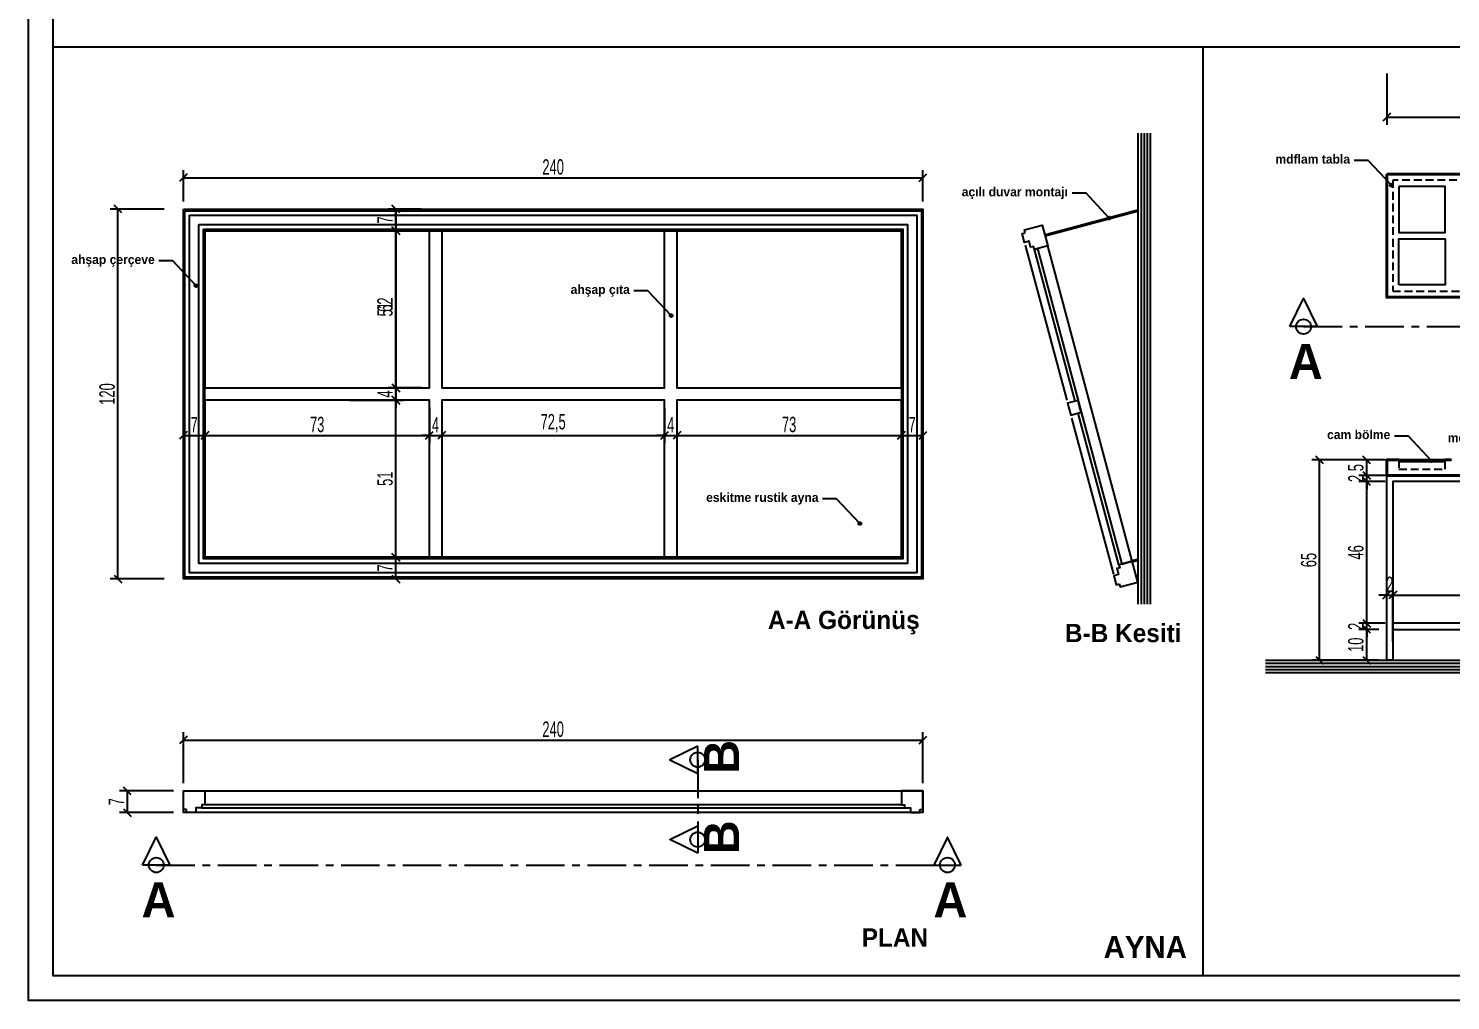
# Model space of a CAD drawing. Header units: millimetres. Extents: x 933584 to 974011, y 4545988 to 4553664.
# Drawn here: x 968501 to 968962.5, y 4550455.4 to 4550770.9 of the extents above; entities that cross this region are included whole.
import ezdxf

# ---------------------------------------------------------------- set-up
doc = ezdxf.new("R2010")
doc.units = ezdxf.units.MM
doc.header["$PDMODE"] = 35
doc.linetypes.add('CENTER', pattern=[2, 1.25, -0.25, 0.25, -0.25])
doc.linetypes.add('HIDDEN', pattern=[9.525, 6.35, -3.175])
doc.layers.get('0').update_dxf_attribs({"color": 255})
doc.layers.get('Defpoints').update_dxf_attribs({"color": 8})
for name, color, linetype in [('0-DMS-50', 143, 'Continuous'), ('0-LNS-SLN', 6, 'Continuous'), ('0-LNS-VLF', 11, 'Continuous'), ('0-TXT-XBX_20', 3, 'Continuous')]:
    doc.layers.add(name, color=color, linetype=linetype)
doc.layers.add('2-SPS-IBW', color=5, linetype='Continuous', lineweight=40)
doc.styles.add('Century Gothic_B_3', font='GOTHICB.TTF', dxfattribs={"height": 4})
doc.styles.add('dim_romans_50', font='swissl.ttf', dxfattribs={"width": 0.6, "height": 5})
doc.dimstyles.new('ONK_dim 1_50', dxfattribs={"dimscale": 5, "dimtxt": 4, "dimasz": 0.5, "dimexe": 0.5, "dimexo": 0.5, "dimgap": 0.2, "dimtad": 1, "dimdec": 1, "dimrnd": 0.5, "dimzin": 9, "dimtxsty": 'dim_romans_50', "dimblk": 'OBLIQUE', "dimcen": 1, "dimclre": 256, "dimclrt": 256, "dimazin": 2, "dimtfac": 1, "dimtdec": 1, "dimtix": 1, "dimtmove": 2, "dimatfit": 3, "dimldrblk": 'OBLIQUE', "dimfxl": 3, "dimfxlon": 1, "dimarcsym": 0})

# ---------------------------------------------------------------- blocks, each defined once
blk = doc.blocks.new('_Oblique')
at = {"color": 0, "linetype": 'ByBlock', "lineweight": -2}
blk.add_line((-0.5, -0.5), (0.5, 0.5), dxfattribs=at)
blk = doc.blocks.new('*D2663')
at = {"layer": '0-DMS-50', "lineweight": -2}
for p, q in [((968545.07, 4550712.27), (968527.57, 4550712.27)), ((968545.07, 4550592.27), (968527.57, 4550592.27))]:
    blk.add_line(p, q, dxfattribs=at)
at = {"layer": '0-DMS-50', "color": 0, "lineweight": -2}
blk.add_line((968530.07, 4550592.27), (968530.07, 4550712.27), dxfattribs=at)
at = {"layer": 'Defpoints', "color": 0}
for p in [(968530.07, 4550712.27), (968551.31, 4550712.27), (968551.31, 4550592.27)]:
    blk.add_point(p, dxfattribs=at)
at = {"layer": '0-DMS-50', "color": 0, "linetype": 'ByBlock', "lineweight": -2, "xscale": 2.5, "yscale": 2.5, "zscale": 2.5}
for p, rotation in [((968530.07, 4550712.27), 90), ((968530.07, 4550592.27), 270)]:
    blk.add_blockref('_Oblique', p, dxfattribs=dict(at, rotation=rotation))
at = {"layer": '0-DMS-50', "insert": (968526.57, 4550652.27), "char_height": 5, "attachment_point": 5, "rotation": 90, "style": 'dim_romans_50'}
blk.add_mtext('120', dxfattribs=at)
blk = doc.blocks.new('*D2664')
at = {"layer": '0-DMS-50', "lineweight": -2}
for p, q in [((968551.31, 4550714.77), (968551.31, 4550724.94)), ((968791.31, 4550714.77), (968791.31, 4550724.94))]:
    blk.add_line(p, q, dxfattribs=at)
at = {"layer": '0-DMS-50', "color": 0, "lineweight": -2}
blk.add_line((968551.31, 4550722.44), (968791.31, 4550722.44), dxfattribs=at)
at = {"layer": 'Defpoints', "color": 0}
for p in [(968791.31, 4550722.44), (968551.31, 4550712.27), (968791.31, 4550712.27)]:
    blk.add_point(p, dxfattribs=at)
at = {"layer": '0-DMS-50', "color": 0, "linetype": 'ByBlock', "lineweight": -2, "xscale": 2.5, "yscale": 2.5, "zscale": 2.5, "rotation": 180}
blk.add_blockref('_Oblique', (968551.31, 4550722.44), dxfattribs=at)
at = {"layer": '0-DMS-50', "color": 0, "linetype": 'ByBlock', "lineweight": -2, "xscale": 2.5, "yscale": 2.5, "zscale": 2.5}
blk.add_blockref('_Oblique', (968791.31, 4550722.44), dxfattribs=at)
at = {"layer": '0-DMS-50', "insert": (968671.31, 4550725.94), "char_height": 5, "attachment_point": 5, "style": 'dim_romans_50'}
blk.add_mtext('240', dxfattribs=at)
blk = doc.blocks.new('*D2665')
at = {"layer": '0-DMS-50', "lineweight": -2}
for p, q in [((968628.64, 4550599.27), (968617.76, 4550599.27)), ((968628.64, 4550592.27), (968617.76, 4550592.27))]:
    blk.add_line(p, q, dxfattribs=at)
at = {"layer": '0-DMS-50', "color": 0, "lineweight": -2}
blk.add_line((968620.26, 4550592.27), (968620.26, 4550599.27), dxfattribs=at)
at = {"layer": 'Defpoints', "color": 0}
for p in [(968620.26, 4550599.27), (968631.14, 4550599.27), (968631.14, 4550592.27)]:
    blk.add_point(p, dxfattribs=at)
at = {"layer": '0-DMS-50', "color": 0, "linetype": 'ByBlock', "lineweight": -2, "xscale": 2.5, "yscale": 2.5, "zscale": 2.5}
for p, rotation in [((968620.26, 4550599.27), 90), ((968620.26, 4550592.27), 270)]:
    blk.add_blockref('_Oblique', p, dxfattribs=dict(at, rotation=rotation))
at = {"layer": '0-DMS-50', "insert": (968616.76, 4550595.77), "char_height": 5, "attachment_point": 5, "rotation": 90, "style": 'dim_romans_50'}
blk.add_mtext('7', dxfattribs=at)
blk = doc.blocks.new('*D2666')
at = {"layer": '0-DMS-50', "lineweight": -2}
for p, q in [((968628.64, 4550650.27), (968617.76, 4550650.27)), ((968628.64, 4550599.27), (968617.76, 4550599.27))]:
    blk.add_line(p, q, dxfattribs=at)
at = {"layer": '0-DMS-50', "color": 0, "lineweight": -2}
blk.add_line((968620.26, 4550599.27), (968620.26, 4550650.27), dxfattribs=at)
at = {"layer": 'Defpoints', "color": 0}
for p in [(968620.26, 4550650.27), (968631.14, 4550650.27), (968631.14, 4550599.27)]:
    blk.add_point(p, dxfattribs=at)
at = {"layer": '0-DMS-50', "color": 0, "linetype": 'ByBlock', "lineweight": -2, "xscale": 2.5, "yscale": 2.5, "zscale": 2.5}
for p, rotation in [((968620.26, 4550650.27), 90), ((968620.26, 4550599.27), 270)]:
    blk.add_blockref('_Oblique', p, dxfattribs=dict(at, rotation=rotation))
at = {"layer": '0-DMS-50', "insert": (968616.76, 4550624.77), "char_height": 5, "attachment_point": 5, "rotation": 90, "style": 'dim_romans_50'}
blk.add_mtext('51', dxfattribs=at)
blk = doc.blocks.new('*D2667')
at = {"layer": '0-DMS-50', "color": 0, "lineweight": -2}
for p, q in [((968620.26, 4550654.27), (968620.26, 4550656.77)), ((968620.26, 4550650.27), (968620.26, 4550654.27)), ((968620.26, 4550650.27), (968620.26, 4550647.77))]:
    blk.add_line(p, q, dxfattribs=at)
at = {"layer": '0-DMS-50', "lineweight": -2}
for p, q in [((968628.64, 4550654.27), (968617.76, 4550654.27)), ((968628.64, 4550650.27), (968617.76, 4550650.27))]:
    blk.add_line(p, q, dxfattribs=at)
at = {"layer": 'Defpoints', "color": 0}
for p in [(968620.26, 4550654.27), (968631.14, 4550654.27), (968631.14, 4550650.27)]:
    blk.add_point(p, dxfattribs=at)
at = {"layer": '0-DMS-50', "color": 0, "linetype": 'ByBlock', "lineweight": -2, "xscale": 2.5, "yscale": 2.5, "zscale": 2.5}
for p, rotation in [((968620.26, 4550654.27), 270), ((968620.26, 4550650.27), 90)]:
    blk.add_blockref('_Oblique', p, dxfattribs=dict(at, rotation=rotation))
at = {"layer": '0-DMS-50', "insert": (968616.76, 4550652.27), "char_height": 5, "attachment_point": 5, "rotation": 90, "style": 'dim_romans_50'}
blk.add_mtext('4', dxfattribs=at)
blk = doc.blocks.new('*D2668')
at = {"layer": '0-DMS-50', "lineweight": -2}
for p, q in [((968628.64, 4550705.27), (968617.76, 4550705.27)), ((968628.64, 4550654.27), (968617.76, 4550654.27))]:
    blk.add_line(p, q, dxfattribs=at)
at = {"layer": '0-DMS-50', "color": 0, "lineweight": -2}
blk.add_line((968620.26, 4550654.27), (968620.26, 4550705.27), dxfattribs=at)
at = {"layer": 'Defpoints', "color": 0}
for p in [(968620.26, 4550705.27), (968631.14, 4550705.27), (968631.14, 4550654.27)]:
    blk.add_point(p, dxfattribs=at)
at = {"layer": '0-DMS-50', "color": 0, "linetype": 'ByBlock', "lineweight": -2, "xscale": 2.5, "yscale": 2.5, "zscale": 2.5}
for p, rotation in [((968620.26, 4550705.27), 90), ((968620.26, 4550654.27), 270)]:
    blk.add_blockref('_Oblique', p, dxfattribs=dict(at, rotation=rotation))
at = {"layer": '0-DMS-50', "insert": (968616.76, 4550679.77), "char_height": 5, "attachment_point": 5, "rotation": 90, "style": 'dim_romans_50'}
blk.add_mtext('51', dxfattribs=at)
blk = doc.blocks.new('*D2669')
at = {"layer": '0-DMS-50', "lineweight": -2}
for p, q in [((968628.64, 4550712.27), (968617.76, 4550712.27)), ((968628.64, 4550705.27), (968617.76, 4550705.27))]:
    blk.add_line(p, q, dxfattribs=at)
at = {"layer": '0-DMS-50', "color": 0, "lineweight": -2}
blk.add_line((968620.26, 4550705.27), (968620.26, 4550712.27), dxfattribs=at)
at = {"layer": 'Defpoints', "color": 0}
for p in [(968620.26, 4550712.27), (968631.14, 4550712.27), (968631.14, 4550705.27)]:
    blk.add_point(p, dxfattribs=at)
at = {"layer": '0-DMS-50', "color": 0, "linetype": 'ByBlock', "lineweight": -2, "xscale": 2.5, "yscale": 2.5, "zscale": 2.5}
for p, rotation in [((968620.26, 4550712.27), 90), ((968620.26, 4550705.27), 270)]:
    blk.add_blockref('_Oblique', p, dxfattribs=dict(at, rotation=rotation))
at = {"layer": '0-DMS-50', "insert": (968616.76, 4550708.77), "char_height": 5, "attachment_point": 5, "rotation": 90, "style": 'dim_romans_50'}
blk.add_mtext('7', dxfattribs=at)
blk = doc.blocks.new('*D2670')
at = {"layer": '0-DMS-50', "lineweight": -2}
for p, q in [((968628.64, 4550712.27), (968617.76, 4550712.27)), ((968605.26, 4550650.27), (968622.76, 4550650.27))]:
    blk.add_line(p, q, dxfattribs=at)
at = {"layer": '0-DMS-50', "color": 0, "lineweight": -2}
blk.add_line((968620.26, 4550712.27), (968620.26, 4550650.27), dxfattribs=at)
at = {"layer": 'Defpoints', "color": 0}
for p in [(968631.14, 4550712.27), (968551.31, 4550650.27), (968620.26, 4550650.27)]:
    blk.add_point(p, dxfattribs=at)
at = {"layer": '0-DMS-50', "color": 0, "linetype": 'ByBlock', "lineweight": -2, "xscale": 2.5, "yscale": 2.5, "zscale": 2.5}
for p, rotation in [((968620.26, 4550712.27), 90), ((968620.26, 4550650.27), 270)]:
    blk.add_blockref('_Oblique', p, dxfattribs=dict(at, rotation=rotation))
at = {"layer": '0-DMS-50', "insert": (968616.76, 4550681.27), "char_height": 5, "attachment_point": 5, "rotation": 90, "style": 'dim_romans_50'}
blk.add_mtext('62', dxfattribs=at)
blk = doc.blocks.new('*D2674')
at = {"layer": '0-DMS-50', "lineweight": -2}
for p, q in [((968551.31, 4550647.77), (968551.31, 4550636.34)), ((968558.31, 4550647.77), (968558.31, 4550636.34))]:
    blk.add_line(p, q, dxfattribs=at)
at = {"layer": '0-DMS-50', "color": 0, "lineweight": -2}
blk.add_line((968551.31, 4550638.84), (968558.31, 4550638.84), dxfattribs=at)
at = {"layer": 'Defpoints', "color": 0}
for p in [(968551.31, 4550650.27), (968558.31, 4550650.27), (968558.31, 4550638.84)]:
    blk.add_point(p, dxfattribs=at)
at = {"layer": '0-DMS-50', "color": 0, "linetype": 'ByBlock', "lineweight": -2, "xscale": 2.5, "yscale": 2.5, "zscale": 2.5, "rotation": 180}
blk.add_blockref('_Oblique', (968551.31, 4550638.84), dxfattribs=at)
at = {"layer": '0-DMS-50', "color": 0, "linetype": 'ByBlock', "lineweight": -2, "xscale": 2.5, "yscale": 2.5, "zscale": 2.5}
blk.add_blockref('_Oblique', (968558.31, 4550638.84), dxfattribs=at)
at = {"layer": '0-DMS-50', "insert": (968554.81, 4550642.34), "char_height": 5, "attachment_point": 5, "style": 'dim_romans_50'}
blk.add_mtext('7', dxfattribs=at)
blk = doc.blocks.new('*D2675')
at = {"layer": '0-DMS-50', "lineweight": -2}
for p, q in [((968558.31, 4550647.77), (968558.31, 4550636.34)), ((968631.14, 4550647.77), (968631.14, 4550636.34))]:
    blk.add_line(p, q, dxfattribs=at)
at = {"layer": '0-DMS-50', "color": 0, "lineweight": -2}
blk.add_line((968558.31, 4550638.84), (968631.14, 4550638.84), dxfattribs=at)
at = {"layer": 'Defpoints', "color": 0}
for p in [(968558.31, 4550650.27), (968631.14, 4550650.27), (968631.14, 4550638.84)]:
    blk.add_point(p, dxfattribs=at)
at = {"layer": '0-DMS-50', "color": 0, "linetype": 'ByBlock', "lineweight": -2, "xscale": 2.5, "yscale": 2.5, "zscale": 2.5, "rotation": 180}
blk.add_blockref('_Oblique', (968558.31, 4550638.84), dxfattribs=at)
at = {"layer": '0-DMS-50', "color": 0, "linetype": 'ByBlock', "lineweight": -2, "xscale": 2.5, "yscale": 2.5, "zscale": 2.5}
blk.add_blockref('_Oblique', (968631.14, 4550638.84), dxfattribs=at)
at = {"layer": '0-DMS-50', "insert": (968594.73, 4550642.34), "char_height": 5, "attachment_point": 5, "style": 'dim_romans_50'}
blk.add_mtext('73', dxfattribs=at)
blk = doc.blocks.new('*D2676')
at = {"layer": '0-DMS-50', "lineweight": -2}
for p, q in [((968631.14, 4550647.77), (968631.14, 4550636.34)), ((968635.14, 4550647.77), (968635.14, 4550636.34))]:
    blk.add_line(p, q, dxfattribs=at)
at = {"layer": '0-DMS-50', "color": 0, "lineweight": -2}
for p, q in [((968631.14, 4550638.84), (968628.64, 4550638.84)), ((968631.14, 4550638.84), (968635.14, 4550638.84)), ((968635.14, 4550638.84), (968637.64, 4550638.84))]:
    blk.add_line(p, q, dxfattribs=at)
at = {"layer": 'Defpoints', "color": 0}
for p in [(968631.14, 4550650.27), (968635.14, 4550650.27), (968635.14, 4550638.84)]:
    blk.add_point(p, dxfattribs=at)
at = {"layer": '0-DMS-50', "color": 0, "linetype": 'ByBlock', "lineweight": -2, "xscale": 2.5, "yscale": 2.5, "zscale": 2.5}
blk.add_blockref('_Oblique', (968631.14, 4550638.84), dxfattribs=at)
at = {"layer": '0-DMS-50', "color": 0, "linetype": 'ByBlock', "lineweight": -2, "xscale": 2.5, "yscale": 2.5, "zscale": 2.5, "rotation": 180}
blk.add_blockref('_Oblique', (968635.14, 4550638.84), dxfattribs=at)
at = {"layer": '0-DMS-50', "insert": (968633.14, 4550642.34), "char_height": 5, "attachment_point": 5, "style": 'dim_romans_50'}
blk.add_mtext('4', dxfattribs=at)
blk = doc.blocks.new('*D2677')
at = {"layer": '0-DMS-50', "lineweight": -2}
for p, q in [((968635.14, 4550647.77), (968635.14, 4550636.34)), ((968707.48, 4550647.77), (968707.48, 4550636.34))]:
    blk.add_line(p, q, dxfattribs=at)
at = {"layer": '0-DMS-50', "color": 0, "lineweight": -2}
blk.add_line((968635.14, 4550638.84), (968707.48, 4550638.84), dxfattribs=at)
at = {"layer": 'Defpoints', "color": 0}
for p in [(968635.14, 4550650.27), (968707.48, 4550650.27), (968707.48, 4550638.84)]:
    blk.add_point(p, dxfattribs=at)
at = {"layer": '0-DMS-50', "color": 0, "linetype": 'ByBlock', "lineweight": -2, "xscale": 2.5, "yscale": 2.5, "zscale": 2.5, "rotation": 180}
blk.add_blockref('_Oblique', (968635.14, 4550638.84), dxfattribs=at)
at = {"layer": '0-DMS-50', "color": 0, "linetype": 'ByBlock', "lineweight": -2, "xscale": 2.5, "yscale": 2.5, "zscale": 2.5}
blk.add_blockref('_Oblique', (968707.48, 4550638.84), dxfattribs=at)
at = {"layer": '0-DMS-50', "insert": (968671.31, 4550642.82), "char_height": 5, "attachment_point": 5, "style": 'dim_romans_50'}
blk.add_mtext('72,5', dxfattribs=at)
blk = doc.blocks.new('*D2678')
at = {"layer": '0-DMS-50', "lineweight": -2}
for p, q in [((968707.48, 4550647.77), (968707.48, 4550636.34)), ((968711.48, 4550647.77), (968711.48, 4550636.34))]:
    blk.add_line(p, q, dxfattribs=at)
at = {"layer": '0-DMS-50', "color": 0, "lineweight": -2}
for p, q in [((968707.48, 4550638.84), (968704.98, 4550638.84)), ((968707.48, 4550638.84), (968711.48, 4550638.84)), ((968711.48, 4550638.84), (968713.98, 4550638.84))]:
    blk.add_line(p, q, dxfattribs=at)
at = {"layer": 'Defpoints', "color": 0}
for p in [(968707.48, 4550650.27), (968711.48, 4550650.27), (968711.48, 4550638.84)]:
    blk.add_point(p, dxfattribs=at)
at = {"layer": '0-DMS-50', "color": 0, "linetype": 'ByBlock', "lineweight": -2, "xscale": 2.5, "yscale": 2.5, "zscale": 2.5}
blk.add_blockref('_Oblique', (968707.48, 4550638.84), dxfattribs=at)
at = {"layer": '0-DMS-50', "color": 0, "linetype": 'ByBlock', "lineweight": -2, "xscale": 2.5, "yscale": 2.5, "zscale": 2.5, "rotation": 180}
blk.add_blockref('_Oblique', (968711.48, 4550638.84), dxfattribs=at)
at = {"layer": '0-DMS-50', "insert": (968709.48, 4550642.34), "char_height": 5, "attachment_point": 5, "style": 'dim_romans_50'}
blk.add_mtext('4', dxfattribs=at)
blk = doc.blocks.new('*D2679')
at = {"layer": '0-DMS-50', "lineweight": -2}
for p, q in [((968711.48, 4550647.77), (968711.48, 4550636.34)), ((968784.31, 4550647.77), (968784.31, 4550636.34))]:
    blk.add_line(p, q, dxfattribs=at)
at = {"layer": '0-DMS-50', "color": 0, "lineweight": -2}
blk.add_line((968711.48, 4550638.84), (968784.31, 4550638.84), dxfattribs=at)
at = {"layer": 'Defpoints', "color": 0}
for p in [(968711.48, 4550650.27), (968784.31, 4550650.27), (968784.31, 4550638.84)]:
    blk.add_point(p, dxfattribs=at)
at = {"layer": '0-DMS-50', "color": 0, "linetype": 'ByBlock', "lineweight": -2, "xscale": 2.5, "yscale": 2.5, "zscale": 2.5, "rotation": 180}
blk.add_blockref('_Oblique', (968711.48, 4550638.84), dxfattribs=at)
at = {"layer": '0-DMS-50', "color": 0, "linetype": 'ByBlock', "lineweight": -2, "xscale": 2.5, "yscale": 2.5, "zscale": 2.5}
blk.add_blockref('_Oblique', (968784.31, 4550638.84), dxfattribs=at)
at = {"layer": '0-DMS-50', "insert": (968747.89, 4550642.34), "char_height": 5, "attachment_point": 5, "style": 'dim_romans_50'}
blk.add_mtext('73', dxfattribs=at)
blk = doc.blocks.new('*D2680')
at = {"layer": '0-DMS-50', "lineweight": -2}
for p, q in [((968784.31, 4550647.77), (968784.31, 4550636.34)), ((968791.31, 4550647.77), (968791.31, 4550636.34))]:
    blk.add_line(p, q, dxfattribs=at)
at = {"layer": '0-DMS-50', "color": 0, "lineweight": -2}
blk.add_line((968784.31, 4550638.84), (968791.31, 4550638.84), dxfattribs=at)
at = {"layer": 'Defpoints', "color": 0}
for p in [(968784.31, 4550650.27), (968791.31, 4550650.27), (968791.31, 4550638.84)]:
    blk.add_point(p, dxfattribs=at)
at = {"layer": '0-DMS-50', "color": 0, "linetype": 'ByBlock', "lineweight": -2, "xscale": 2.5, "yscale": 2.5, "zscale": 2.5, "rotation": 180}
blk.add_blockref('_Oblique', (968784.31, 4550638.84), dxfattribs=at)
at = {"layer": '0-DMS-50', "color": 0, "linetype": 'ByBlock', "lineweight": -2, "xscale": 2.5, "yscale": 2.5, "zscale": 2.5}
blk.add_blockref('_Oblique', (968791.31, 4550638.84), dxfattribs=at)
at = {"layer": '0-DMS-50', "insert": (968787.81, 4550642.34), "char_height": 5, "attachment_point": 5, "style": 'dim_romans_50'}
blk.add_mtext('7', dxfattribs=at)
blk = doc.blocks.new('*D2681')
at = {"layer": '0-DMS-50', "lineweight": -2}
for p, q in [((968551.31, 4550525.92), (968551.31, 4550542.46)), ((968791.31, 4550525.92), (968791.31, 4550542.46))]:
    blk.add_line(p, q, dxfattribs=at)
at = {"layer": '0-DMS-50', "color": 0, "lineweight": -2}
blk.add_line((968551.31, 4550539.96), (968791.31, 4550539.96), dxfattribs=at)
at = {"layer": 'Defpoints', "color": 0}
for p in [(968791.31, 4550539.96), (968551.31, 4550523.42), (968791.31, 4550523.42)]:
    blk.add_point(p, dxfattribs=at)
at = {"layer": '0-DMS-50', "color": 0, "linetype": 'ByBlock', "lineweight": -2, "xscale": 2.5, "yscale": 2.5, "zscale": 2.5, "rotation": 180}
blk.add_blockref('_Oblique', (968551.31, 4550539.96), dxfattribs=at)
at = {"layer": '0-DMS-50', "color": 0, "linetype": 'ByBlock', "lineweight": -2, "xscale": 2.5, "yscale": 2.5, "zscale": 2.5}
blk.add_blockref('_Oblique', (968791.31, 4550539.96), dxfattribs=at)
at = {"layer": '0-DMS-50', "insert": (968671.31, 4550543.46), "char_height": 5, "attachment_point": 5, "style": 'dim_romans_50'}
blk.add_mtext('240', dxfattribs=at)
blk = doc.blocks.new('*D2682')
at = {"layer": '0-DMS-50', "lineweight": -2}
for p, q in [((968548.11, 4550523.42), (968530.61, 4550523.42)), ((968548.11, 4550516.42), (968530.61, 4550516.42))]:
    blk.add_line(p, q, dxfattribs=at)
at = {"layer": '0-DMS-50', "color": 0, "lineweight": -2}
blk.add_line((968533.11, 4550523.42), (968533.11, 4550516.42), dxfattribs=at)
at = {"layer": 'Defpoints', "color": 0}
for p in [(968551.31, 4550523.42), (968533.11, 4550516.42), (968551.31, 4550516.42)]:
    blk.add_point(p, dxfattribs=at)
at = {"layer": '0-DMS-50', "color": 0, "linetype": 'ByBlock', "lineweight": -2, "xscale": 2.5, "yscale": 2.5, "zscale": 2.5}
for p, rotation in [((968533.11, 4550523.42), 90), ((968533.11, 4550516.42), 270)]:
    blk.add_blockref('_Oblique', p, dxfattribs=dict(at, rotation=rotation))
at = {"layer": '0-DMS-50', "insert": (968529.61, 4550519.92), "char_height": 5, "attachment_point": 5, "rotation": 90, "style": 'dim_romans_50'}
blk.add_mtext('7', dxfattribs=at)
blk = doc.blocks.new('*D2683')
at = {"layer": '0-DMS-50', "lineweight": -2}
for p, q in [((968941.8, 4550756.3), (968941.8, 4550739.62)), ((969141.8, 4550756.3), (969141.8, 4550739.62))]:
    blk.add_line(p, q, dxfattribs=at)
at = {"layer": '0-DMS-50', "color": 0, "lineweight": -2}
blk.add_line((968941.8, 4550742.12), (969141.8, 4550742.12), dxfattribs=at)
at = {"layer": 'Defpoints', "color": 0}
for p in [(968941.8, 4550758.8), (969141.8, 4550758.8), (969141.8, 4550742.12)]:
    blk.add_point(p, dxfattribs=at)
at = {"layer": '0-DMS-50', "color": 0, "linetype": 'ByBlock', "lineweight": -2, "xscale": 2.5, "yscale": 2.5, "zscale": 2.5, "rotation": 180}
blk.add_blockref('_Oblique', (968941.8, 4550742.12), dxfattribs=at)
at = {"layer": '0-DMS-50', "color": 0, "linetype": 'ByBlock', "lineweight": -2, "xscale": 2.5, "yscale": 2.5, "zscale": 2.5}
blk.add_blockref('_Oblique', (969141.8, 4550742.12), dxfattribs=at)
at = {"layer": '0-DMS-50', "insert": (969041.8, 4550745.62), "char_height": 5, "attachment_point": 5, "style": 'dim_romans_50'}
blk.add_mtext('200', dxfattribs=at)
blk = doc.blocks.new('*D2685')
at = {"layer": '0-DMS-50', "lineweight": -2}
for p, q in [((968935.02, 4550630.87), (968917.52, 4550630.87)), ((968935.02, 4550565.87), (968917.52, 4550565.87))]:
    blk.add_line(p, q, dxfattribs=at)
at = {"layer": '0-DMS-50', "color": 0, "lineweight": -2}
blk.add_line((968920.02, 4550565.87), (968920.02, 4550630.87), dxfattribs=at)
at = {"layer": 'Defpoints', "color": 0}
for p in [(968920.02, 4550630.87), (968941.8, 4550630.87), (968941.8, 4550565.87)]:
    blk.add_point(p, dxfattribs=at)
at = {"layer": '0-DMS-50', "color": 0, "linetype": 'ByBlock', "lineweight": -2, "xscale": 2.5, "yscale": 2.5, "zscale": 2.5}
for p, rotation in [((968920.02, 4550630.87), 90), ((968920.02, 4550565.87), 270)]:
    blk.add_blockref('_Oblique', p, dxfattribs=dict(at, rotation=rotation))
at = {"layer": '0-DMS-50', "insert": (968916.52, 4550598.37), "char_height": 5, "attachment_point": 5, "rotation": 90, "style": 'dim_romans_50'}
blk.add_mtext('65', dxfattribs=at)
blk = doc.blocks.new('*D2686')
at = {"layer": '0-DMS-50', "lineweight": -2}
for p, q in [((968939.3, 4550575.87), (968932.81, 4550575.87)), ((968939.3, 4550565.87), (968932.81, 4550565.87))]:
    blk.add_line(p, q, dxfattribs=at)
at = {"layer": '0-DMS-50', "color": 0, "lineweight": -2}
blk.add_line((968935.31, 4550565.87), (968935.31, 4550575.87), dxfattribs=at)
at = {"layer": 'Defpoints', "color": 0}
for p in [(968935.31, 4550575.87), (968941.8, 4550575.87), (968941.8, 4550565.87)]:
    blk.add_point(p, dxfattribs=at)
at = {"layer": '0-DMS-50', "color": 0, "linetype": 'ByBlock', "lineweight": -2, "xscale": 2.5, "yscale": 2.5, "zscale": 2.5}
for p, rotation in [((968935.31, 4550575.87), 90), ((968935.31, 4550565.87), 270)]:
    blk.add_blockref('_Oblique', p, dxfattribs=dict(at, rotation=rotation))
at = {"layer": '0-DMS-50', "insert": (968931.81, 4550570.87), "char_height": 5, "attachment_point": 5, "rotation": 90, "style": 'dim_romans_50'}
blk.add_mtext('10', dxfattribs=at)
blk = doc.blocks.new('*D2687')
at = {"layer": '0-DMS-50', "color": 0, "lineweight": -2}
for p, q in [((968935.31, 4550577.87), (968935.31, 4550580.37)), ((968935.31, 4550575.87), (968935.31, 4550577.87)), ((968935.31, 4550575.87), (968935.31, 4550573.37))]:
    blk.add_line(p, q, dxfattribs=at)
at = {"layer": '0-DMS-50', "lineweight": -2}
for p, q in [((968941.3, 4550577.87), (968932.81, 4550577.87)), ((968939.3, 4550575.87), (968932.81, 4550575.87))]:
    blk.add_line(p, q, dxfattribs=at)
at = {"layer": 'Defpoints', "color": 0}
for p in [(968935.31, 4550577.87), (968941.8, 4550575.87), (968943.8, 4550577.87)]:
    blk.add_point(p, dxfattribs=at)
at = {"layer": '0-DMS-50', "color": 0, "linetype": 'ByBlock', "lineweight": -2, "xscale": 2.5, "yscale": 2.5, "zscale": 2.5}
for p, rotation in [((968935.31, 4550577.87), 270), ((968935.31, 4550575.87), 90)]:
    blk.add_blockref('_Oblique', p, dxfattribs=dict(at, rotation=rotation))
at = {"layer": '0-DMS-50', "insert": (968931.81, 4550576.87), "char_height": 5, "attachment_point": 5, "rotation": 90, "style": 'dim_romans_50'}
blk.add_mtext('2', dxfattribs=at)
blk = doc.blocks.new('*D2688')
at = {"layer": '0-DMS-50', "lineweight": -2}
for p, q in [((968941.3, 4550623.87), (968932.81, 4550623.87)), ((968941.3, 4550577.87), (968932.81, 4550577.87))]:
    blk.add_line(p, q, dxfattribs=at)
at = {"layer": '0-DMS-50', "color": 0, "lineweight": -2}
blk.add_line((968935.31, 4550577.87), (968935.31, 4550623.87), dxfattribs=at)
at = {"layer": 'Defpoints', "color": 0}
for p in [(968935.31, 4550623.87), (968943.8, 4550623.87), (968943.8, 4550577.87)]:
    blk.add_point(p, dxfattribs=at)
at = {"layer": '0-DMS-50', "color": 0, "linetype": 'ByBlock', "lineweight": -2, "xscale": 2.5, "yscale": 2.5, "zscale": 2.5}
for p, rotation in [((968935.31, 4550623.87), 90), ((968935.31, 4550577.87), 270)]:
    blk.add_blockref('_Oblique', p, dxfattribs=dict(at, rotation=rotation))
at = {"layer": '0-DMS-50', "insert": (968931.81, 4550600.87), "char_height": 5, "attachment_point": 5, "rotation": 90, "style": 'dim_romans_50'}
blk.add_mtext('46', dxfattribs=at)
blk = doc.blocks.new('*D2689')
at = {"layer": '0-DMS-50', "lineweight": -2}
for p, q in [((968941.3, 4550625.87), (968932.81, 4550625.87)), ((968941.3, 4550623.87), (968932.81, 4550623.87))]:
    blk.add_line(p, q, dxfattribs=at)
at = {"layer": '0-DMS-50', "color": 0, "lineweight": -2}
for p, q in [((968935.31, 4550625.87), (968935.31, 4550628.37)), ((968935.31, 4550623.87), (968935.31, 4550625.87)), ((968935.31, 4550623.87), (968935.31, 4550621.37))]:
    blk.add_line(p, q, dxfattribs=at)
at = {"layer": 'Defpoints', "color": 0}
for p in [(968935.31, 4550625.87), (968943.8, 4550625.87), (968943.8, 4550623.87)]:
    blk.add_point(p, dxfattribs=at)
at = {"layer": '0-DMS-50', "color": 0, "linetype": 'ByBlock', "lineweight": -2, "xscale": 2.5, "yscale": 2.5, "zscale": 2.5}
for p, rotation in [((968935.31, 4550625.87), 270), ((968935.31, 4550623.87), 90)]:
    blk.add_blockref('_Oblique', p, dxfattribs=dict(at, rotation=rotation))
at = {"layer": '0-DMS-50', "insert": (968931.81, 4550624.87), "char_height": 5, "attachment_point": 5, "rotation": 90, "style": 'dim_romans_50'}
blk.add_mtext('2', dxfattribs=at)
blk = doc.blocks.new('*D2690')
at = {"layer": '0-DMS-50', "lineweight": -2}
for p, q in [((968941.3, 4550630.87), (968932.81, 4550630.87)), ((968941.3, 4550625.87), (968932.81, 4550625.87))]:
    blk.add_line(p, q, dxfattribs=at)
at = {"layer": '0-DMS-50', "color": 0, "lineweight": -2}
blk.add_line((968935.31, 4550625.87), (968935.31, 4550630.87), dxfattribs=at)
at = {"layer": 'Defpoints', "color": 0}
for p in [(968935.31, 4550630.87), (968943.8, 4550630.87), (968943.8, 4550625.87)]:
    blk.add_point(p, dxfattribs=at)
at = {"layer": '0-DMS-50', "color": 0, "linetype": 'ByBlock', "lineweight": -2, "xscale": 2.5, "yscale": 2.5, "zscale": 2.5}
for p, rotation in [((968935.31, 4550630.87), 90), ((968935.31, 4550625.87), 270)]:
    blk.add_blockref('_Oblique', p, dxfattribs=dict(at, rotation=rotation))
at = {"layer": '0-DMS-50', "insert": (968931.81, 4550628.37), "char_height": 5, "attachment_point": 5, "rotation": 90, "style": 'dim_romans_50'}
blk.add_mtext('5', dxfattribs=at)
blk = doc.blocks.new('*D2691')
at = {"layer": '0-DMS-50', "lineweight": -2}
for p, q in [((968941.8, 4550571.99), (968941.8, 4550589.49)), ((968943.8, 4550571.99), (968943.8, 4550589.49))]:
    blk.add_line(p, q, dxfattribs=at)
at = {"layer": '0-DMS-50', "color": 0, "lineweight": -2}
for p, q in [((968941.8, 4550586.99), (968939.3, 4550586.99)), ((968941.8, 4550586.99), (968943.8, 4550586.99)), ((968943.8, 4550586.99), (968946.3, 4550586.99))]:
    blk.add_line(p, q, dxfattribs=at)
at = {"layer": 'Defpoints', "color": 0}
for p in [(968943.8, 4550586.99), (968941.8, 4550565.87), (968943.8, 4550565.87)]:
    blk.add_point(p, dxfattribs=at)
at = {"layer": '0-DMS-50', "color": 0, "linetype": 'ByBlock', "lineweight": -2, "xscale": 2.5, "yscale": 2.5, "zscale": 2.5}
blk.add_blockref('_Oblique', (968941.8, 4550586.99), dxfattribs=at)
at = {"layer": '0-DMS-50', "color": 0, "linetype": 'ByBlock', "lineweight": -2, "xscale": 2.5, "yscale": 2.5, "zscale": 2.5, "rotation": 180}
blk.add_blockref('_Oblique', (968943.8, 4550586.99), dxfattribs=at)
at = {"layer": '0-DMS-50', "insert": (968942.8, 4550590.49), "char_height": 5, "attachment_point": 5, "style": 'dim_romans_50'}
blk.add_mtext('2', dxfattribs=at)
blk = doc.blocks.new('*D2692')
at = {"layer": '0-DMS-50', "lineweight": -2}
for p, q in [((968943.8, 4550571.99), (968943.8, 4550589.49)), ((969040.8, 4550580.37), (969040.8, 4550589.49))]:
    blk.add_line(p, q, dxfattribs=at)
at = {"layer": '0-DMS-50', "color": 0, "lineweight": -2}
blk.add_line((968943.8, 4550586.99), (969040.8, 4550586.99), dxfattribs=at)
at = {"layer": 'Defpoints', "color": 0}
for p in [(969040.8, 4550586.99), (969040.8, 4550577.87), (968943.8, 4550565.87)]:
    blk.add_point(p, dxfattribs=at)
at = {"layer": '0-DMS-50', "color": 0, "linetype": 'ByBlock', "lineweight": -2, "xscale": 2.5, "yscale": 2.5, "zscale": 2.5, "rotation": 180}
blk.add_blockref('_Oblique', (968943.8, 4550586.99), dxfattribs=at)
at = {"layer": '0-DMS-50', "color": 0, "linetype": 'ByBlock', "lineweight": -2, "xscale": 2.5, "yscale": 2.5, "zscale": 2.5}
blk.add_blockref('_Oblique', (969040.8, 4550586.99), dxfattribs=at)
at = {"layer": '0-DMS-50', "insert": (968992.3, 4550590.49), "char_height": 5, "attachment_point": 5, "style": 'dim_romans_50'}
blk.add_mtext('97', dxfattribs=at)

msp = doc.modelspace()

# ---------------------------------------------------------------- hatches: boundary and pattern name
at = {"layer": '0-LNS-VLF', "linetype": 'HIDDEN', "ltscale": 0.5}
h = msp.add_hatch(color=256, dxfattribs=at)
h.dxf.hatch_style = 1
edge = h.paths.add_edge_path()
edge.add_arc((968943.34, 4550720.01), 0.467, 0, 360)
h = msp.add_hatch(color=256, dxfattribs=at)
h.dxf.hatch_style = 1
edge = h.paths.add_edge_path()
edge.add_arc((968851.79, 4550709.38), 0.467, 0, 360)
h = msp.add_hatch(color=256, dxfattribs=at)
h.dxf.hatch_style = 1
edge = h.paths.add_edge_path()
edge.add_arc((968555.42, 4550687.41), 0.467, 0, 360)
h = msp.add_hatch(color=256, dxfattribs=at)
h.dxf.hatch_style = 1
edge = h.paths.add_edge_path()
edge.add_arc((968709.6, 4550677.7), 0.467, 0, 360)
h = msp.add_hatch(color=256, dxfattribs=at)
h.dxf.hatch_style = 1
edge = h.paths.add_edge_path()
edge.add_arc((968956.39, 4550630.59), 0.467, 0, 360)
h = msp.add_hatch(color=256, dxfattribs=at)
h.dxf.hatch_style = 1
edge = h.paths.add_edge_path()
edge.add_arc((968770.83, 4550610.21), 0.467, 0, 360)

# ---------------------------------------------------------------- linework, layer by layer
at = {"color": 0}
for points in [[(968501.03, 4551055.4), (969341.03, 4551055.4), (969341.03, 4550455.4), (968501.03, 4550455.4)], [(968509.03, 4551047.4), (969333.03, 4551047.4), (969333.03, 4550463.4), (968509.03, 4550463.4)]]:
    msp.add_lwpolyline(points, close=True, dxfattribs=at)
for points in [[(968910.4, 4550674.13), (968914.82, 4550683.22), (968919.24, 4550674.13), (968910.4, 4550674.13)], [(968718.22, 4550537.97), (968709.13, 4550533.55), (968718.22, 4550529.13), (968718.22, 4550537.97)], [(968718.22, 4550503.23), (968709.13, 4550507.65), (968718.22, 4550512.07), (968718.22, 4550503.23)], [(968538.09, 4550499.38), (968542.51, 4550508.47), (968546.93, 4550499.38), (968538.09, 4550499.38)], [(968803.7, 4550499.38), (968799.27, 4550508.47), (968794.85, 4550499.38), (968803.7, 4550499.38)]]:
    msp.add_lwpolyline(points)
at = {"linetype": 'CENTER', "ltscale": 10}
for points in [[(968914.82, 4550674.13), (969171.59, 4550674.13)], [(968718.22, 4550533.55), (968718.22, 4550507.65)], [(968542.51, 4550499.38), (968799.27, 4550499.38)]]:
    msp.add_lwpolyline(points, dxfattribs=at)
for centre in [(968914.82, 4550674.13), (968718.22, 4550533.55), (968718.22, 4550507.65), (968542.51, 4550499.38), (968799.27, 4550499.38)]:
    msp.add_circle(centre, 2.41)
at = {"layer": '0-DMS-50'}
for points in [[(969197.81, 4550764.88), (968509.03, 4550764.88)], [(968882.18, 4550764.88), (968882.18, 4550463.4)], [(968861.08, 4550736.98), (968861.08, 4550584.07)], [(968862.08, 4550736.98), (968862.08, 4550584.07)], [(968863.08, 4550736.98), (968863.08, 4550584.07)], [(968864.08, 4550736.98), (968864.08, 4550584.07)], [(968865.08, 4550736.98), (968865.08, 4550584.07)], [(968824.53, 4550700.57), (968838.01, 4550650.25)], [(968839.56, 4550644.45), (968853.12, 4550593.84)], [(968902.43, 4550565.87), (969184.2, 4550565.87)], [(968902.43, 4550564.87), (969184.2, 4550564.87)], [(968902.43, 4550563.87), (969184.2, 4550563.87)], [(968902.43, 4550562.87), (969184.2, 4550562.87)], [(968902.43, 4550561.87), (969184.2, 4550561.87)]]:
    msp.add_lwpolyline(points, dxfattribs=at)
for points in [[(968945.8, 4550719.67), (968945.8, 4550704.67), (968960.8, 4550704.67), (968960.8, 4550719.67)], [(968558.31, 4550654.27), (968631.14, 4550654.27), (968631.14, 4550705.27), (968558.31, 4550705.27)], [(968635.14, 4550705.27), (968635.14, 4550654.27), (968707.48, 4550654.27), (968707.48, 4550705.27)], [(968711.48, 4550705.27), (968711.48, 4550654.27), (968784.31, 4550654.27), (968784.31, 4550705.27)], [(968827.48, 4550699.19), (968828.45, 4550699.45), (968841.65, 4550650.19), (968840.68, 4550649.93)], [(968945.8, 4550687.67), (968945.8, 4550702.67), (968960.8, 4550702.67), (968960.8, 4550687.67)], [(968631.14, 4550599.27), (968631.14, 4550650.27), (968558.31, 4550650.27), (968558.31, 4550599.27)], [(968707.48, 4550599.27), (968707.48, 4550650.27), (968635.14, 4550650.27), (968635.14, 4550599.27)], [(968784.31, 4550650.27), (968711.48, 4550650.27), (968711.48, 4550599.27), (968784.31, 4550599.27)], [(968841.72, 4550646.06), (968842.68, 4550646.32), (968855.88, 4550597.06), (968854.92, 4550596.8)], [(968945.8, 4550630.37), (968960.8, 4550630.37), (968960.8, 4550630.87), (968945.8, 4550630.87)]]:
    msp.add_lwpolyline(points, close=True, dxfattribs=at)
at = {"layer": '0-DMS-50', "const_width": 1}
for points in [[(968830.92, 4550703.73), (968861.08, 4550711.81)], [(968859.26, 4550597.97), (968861.08, 4550598.45)]]:
    msp.add_lwpolyline(points, dxfattribs=at)
at = {"layer": '0-LNS-SLN', "linetype": 'HIDDEN', "ltscale": 0.4}
for points in [[(969040.8, 4550721.67), (968943.8, 4550721.67), (968943.8, 4550685.67), (969040.8, 4550685.67)], [(968945.8, 4550630.87), (968945.8, 4550627.87), (968960.8, 4550627.87), (968960.8, 4550630.87)]]:
    msp.add_lwpolyline(points, dxfattribs=at)
at = {"layer": '0-LNS-SLN'}
for points in [[(968551.31, 4550712.27), (968791.31, 4550712.27), (968791.31, 4550592.27), (968551.31, 4550592.27), (968551.31, 4550712.27)], [(968551.31, 4550523.42), (968791.31, 4550523.42), (968791.31, 4550516.42), (968551.31, 4550516.42), (968551.31, 4550523.42)], [(968784.31, 4550518.92), (968558.31, 4550518.92)], [(968557.31, 4550517.92), (968785.31, 4550517.92)]]:
    msp.add_lwpolyline(points, dxfattribs=at)
for points in [[(968551.81, 4550711.77), (968790.81, 4550711.77), (968790.81, 4550592.77), (968551.81, 4550592.77)], [(968553.31, 4550710.27), (968789.31, 4550710.27), (968789.31, 4550594.27), (968553.31, 4550594.27)], [(968556.31, 4550707.27), (968786.31, 4550707.27), (968786.31, 4550597.27), (968556.31, 4550597.27)], [(968557.81, 4550705.77), (968784.81, 4550705.77), (968784.81, 4550598.77), (968557.81, 4550598.77)], [(968558.31, 4550705.27), (968784.31, 4550705.27), (968784.31, 4550599.27), (968558.31, 4550599.27)], [(968824.48, 4550704.6), (968824.22, 4550705.56), (968830.02, 4550707.12), (968831.83, 4550700.35), (968827.48, 4550699.19), (968827.22, 4550700.16), (968826.26, 4550699.9), (968825.74, 4550701.83), (968824.29, 4550701.44), (968823.52, 4550704.34)], [(968855.88, 4550597.06), (968859.26, 4550597.97), (968831.83, 4550700.35), (968828.45, 4550699.45)], [(968842.17, 4550648.25), (968841.65, 4550650.19), (968838.27, 4550649.28), (968839.3, 4550645.42), (968842.68, 4550646.32)], [(968941.8, 4550565.87), (968941.8, 4550625.87), (969141.8, 4550625.87), (969141.8, 4550565.87), (969139.8, 4550565.87), (969139.8, 4550623.87), (968943.8, 4550623.87), (968943.8, 4550565.87)], [(968855.02, 4550590.62), (968855.28, 4550589.65), (968861.08, 4550591.2), (968859.26, 4550597.97), (968854.92, 4550596.8), (968855.18, 4550595.84), (968854.21, 4550595.58), (968854.73, 4550593.64), (968853.28, 4550593.26), (968854.06, 4550590.36)], [(968943.8, 4550575.87), (969040.8, 4550575.87), (969040.8, 4550577.87), (968943.8, 4550577.87)], [(968552.31, 4550517.42), (968551.31, 4550517.42), (968551.31, 4550523.42), (968558.31, 4550523.42), (968558.31, 4550518.92), (968557.31, 4550518.92), (968557.31, 4550517.92), (968555.31, 4550517.92), (968555.31, 4550516.42), (968552.31, 4550516.42)], [(968790.31, 4550517.42), (968791.31, 4550517.42), (968791.31, 4550523.42), (968784.31, 4550523.42), (968784.31, 4550518.92), (968785.31, 4550518.92), (968785.31, 4550517.92), (968787.31, 4550517.92), (968787.31, 4550516.42), (968790.31, 4550516.42)]]:
    msp.add_lwpolyline(points, close=True, dxfattribs=at)
at = {"layer": '0-LNS-VLF', "ltscale": 0.5}
for points in [[(968943.34, 4550720.01), (968935.79, 4550728.04), (968931.25, 4550728.04)], [(968851.79, 4550709.38), (968844.24, 4550717.41), (968839.7, 4550717.41)], [(968555.42, 4550687.41), (968547.88, 4550695.44), (968543.33, 4550695.44)], [(968709.6, 4550677.7), (968702.05, 4550685.73), (968697.5, 4550685.73)], [(968956.39, 4550630.59), (968948.84, 4550638.63), (968944.29, 4550638.63)], [(968770.83, 4550610.21), (968763.29, 4550618.24), (968758.74, 4550618.24)]]:
    msp.add_lwpolyline(points, dxfattribs=at)
at = {"layer": '0-LNS-VLF', "linetype": 'HIDDEN', "ltscale": 0.5}
for centre in [(968943.34, 4550720.01), (968851.79, 4550709.38), (968555.42, 4550687.41), (968709.6, 4550677.7), (968956.39, 4550630.59), (968770.83, 4550610.21)]:
    msp.add_circle(centre, 0.467, dxfattribs=at)
at = {"layer": '2-SPS-IBW'}
msp.add_lwpolyline([(968941.8, 4550723.67), (968941.8, 4550683.67), (969141.8, 4550683.67), (969141.8, 4550723.67)], close=True, dxfattribs=at)
for points in [[(969028.8, 4550630.87), (969141.8, 4550630.87), (969141.8, 4550625.87), (968941.8, 4550625.87), (968941.8, 4550630.87), (968945.8, 4550630.87)], [(968960.8, 4550630.87), (968962.8, 4550630.87)]]:
    msp.add_lwpolyline(points, dxfattribs=at)

# ---------------------------------------------------------------- texts
at = {"linetype": 'CENTER', "ltscale": 10, "char_height": 11.3933, "attachment_point": 3, "line_spacing_factor": 0.984502, "style": 'Century Gothic_B_3'}
for insert, width in [((969280.42, 4550668.55), 370.3635), ((968908.11, 4550493.8), 370.3635), ((969026.48, 4550493.8), 231.7552)]:
    msp.add_mtext('\\pxql;{\\fFranklin Gothic Book|b1|i0|c162|p34;A}', dxfattribs=dict(at, insert=insert, width=width))
at = {"linetype": 'CENTER', "ltscale": 10, "char_height": 11.3933, "attachment_point": 3, "rotation": 90, "line_spacing_factor": 0.984502, "style": 'Century Gothic_B_3'}
for insert, width in [((968720.23, 4550834.72), 305.7231), ((968720.23, 4550716.35), 213.4645)]:
    msp.add_mtext('\\pxql;{\\fFranklin Gothic Book|b1|i0|c162|p34;B}', dxfattribs=dict(at, insert=insert, width=width))
at = {"color": 0, "insert": (968524.13, 4550476.33), "char_height": 7.142, "width": 352.8803, "attachment_point": 1, "line_spacing_factor": 0.984502, "style": 'Century Gothic_B_3'}
msp.add_mtext('\\pxi-2,l3,qr,t3;AYNA', dxfattribs=at)
at = {"layer": '0-LNS-VLF', "linetype": 'HIDDEN', "ltscale": 0.5, "char_height": 2.9364, "width": 95.455, "attachment_point": 1, "line_spacing_factor": 0.984502, "style": 'Century Gothic_B_3'}
for s, insert in [('\\pxqr;{\\fFranklin Gothic Book|b1|i0|c162|p34;mdflam tabla}', (968834.47, 4550729.99)), ('\\pxqr;{\\fFranklin Gothic Book|b1|i0|c162|p34;açılı duvar montajı}', (968742.92, 4550719.36)), ('\\pxqr;{\\fFranklin Gothic Book|b1|i0|c162|p34;ahşap çerçeve}', (968446.56, 4550697.39)), ('\\pxqr;{\\fFranklin Gothic Book|b1|i0|c162|p34;ahşap çıta}', (968600.73, 4550687.67)), ('\\pxqr;{\\fFranklin Gothic Book|b1|i0|c162|p34;cam bölme}', (968847.52, 4550640.57)), ('\\pxqr;{\\fFranklin Gothic Book|b1|i0|c162|p34;mdflam tabla}', (968890.37, 4550639.54)), ('\\pxqr;{\\fFranklin Gothic Book|b1|i0|c162|p34;eskitme rustik ayna}', (968661.96, 4550620.18))]:
    msp.add_mtext(s, dxfattribs=dict(at, insert=insert))
at = {"layer": '0-TXT-XBX_20', "color": 0, "char_height": 5.9199, "width": 230.6396, "attachment_point": 1, "rotation": 0, "line_spacing_factor": 0.984502, "style": 'Century Gothic_B_3'}
for s, insert in [('\\pxqc;{\\fFranklin Gothic Book|b1|i0|c162|p34;A-A Görünüş}', (968650.32, 4550581.92)), ('\\pxqc;{\\fFranklin Gothic Book|b1|i0|c162|p34;B-B Kesiti}', (968740.99, 4550577.65)), ('\\pxqc;{\\fFranklin Gothic Book|b1|i0|c162|p34;PLAN}', (968666.9, 4550478.84))]:
    msp.add_mtext(s, dxfattribs=dict(at, insert=insert))

# ---------------------------------------------------------------- dimensions: what is measured, and where the dimension line sits
at = {"layer": '0-DMS-50'}
for p1, p2, distance, picture, middle in [((968941.8, 4550758.8), (969141.8, 4550758.8), -16.68, '*D2683', (969041.8, 4550745.62)), ((968551.31, 4550712.27), (968791.31, 4550712.27), 10.16, '*D2664', (968671.31, 4550725.94)), ((968551.31, 4550592.27), (968551.31, 4550712.27), 21.24, '*D2663', (968526.57, 4550652.27)), ((968941.8, 4550565.87), (968941.8, 4550630.87), 21.78, '*D2685', (968916.52, 4550598.37)), ((968631.14, 4550592.27), (968631.14, 4550599.27), 10.88, '*D2665', (968616.76, 4550595.77)), ((968941.8, 4550565.87), (968943.8, 4550565.87), 21.12, '*D2691', (968942.8, 4550590.49)), ((968941.8, 4550565.87), (968941.8, 4550575.87), 6.49, '*D2686', (968931.81, 4550570.87)), ((968551.31, 4550523.42), (968791.31, 4550523.42), 16.54, '*D2681', (968671.31, 4550543.46)), ((968551.31, 4550523.42), (968551.31, 4550516.42), -18.2, '*D2682', (968529.61, 4550519.92))]:
    dim = msp.add_aligned_dim(p1=p1, p2=p2, distance=distance, dimstyle='ONK_dim 1_50', dxfattribs=at)
    dim.commit()
    dim.dimension.update_dxf_attribs({"geometry": picture, "text_midpoint": middle})
for base, p1, p2, angle, picture, middle in [((968620.26, 4550650.27), (968631.14, 4550712.27), (968551.31, 4550650.27), 270, '*D2670', (968616.76, 4550681.27)), ((968620.26, 4550712.27), (968631.14, 4550705.27), (968631.14, 4550712.27), 270, '*D2669', (968616.76, 4550708.77)), ((968620.26, 4550705.27), (968631.14, 4550654.27), (968631.14, 4550705.27), 270, '*D2668', (968616.76, 4550679.77)), ((968620.26, 4550654.27), (968631.14, 4550650.27), (968631.14, 4550654.27), 270, '*D2667', (968616.76, 4550652.27)), ((968620.26, 4550650.27), (968631.14, 4550599.27), (968631.14, 4550650.27), 270, '*D2666', (968616.76, 4550624.77)), ((968935.31, 4550630.87), (968943.8, 4550625.87), (968943.8, 4550630.87), 270, '*D2690', (968931.81, 4550628.37)), ((968935.31, 4550625.87), (968943.8, 4550623.87), (968943.8, 4550625.87), 270, '*D2689', (968931.81, 4550624.87)), ((968935.31, 4550623.87), (968943.8, 4550577.87), (968943.8, 4550623.87), 270, '*D2688', (968931.81, 4550600.87)), ((969040.8, 4550586.99), (968943.8, 4550565.87), (969040.8, 4550577.87), 180, '*D2692', (968992.3, 4550590.49)), ((968935.31, 4550577.87), (968941.8, 4550575.87), (968943.8, 4550577.87), 270, '*D2687', (968931.81, 4550576.87))]:
    dim = msp.add_linear_dim(base=base, p1=p1, p2=p2, angle=angle, dimstyle='ONK_dim 1_50', dxfattribs=at)
    dim.commit()
    dim.dimension.update_dxf_attribs({"geometry": picture, "text_midpoint": middle})
for base, p1, p2, picture, middle in [((968558.31, 4550638.84), (968551.31, 4550650.27), (968558.31, 4550650.27), '*D2674', (968554.81, 4550642.34)), ((968631.14, 4550638.84), (968558.31, 4550650.27), (968631.14, 4550650.27), '*D2675', (968594.73, 4550642.34)), ((968635.14, 4550638.84), (968631.14, 4550650.27), (968635.14, 4550650.27), '*D2676', (968633.14, 4550642.34)), ((968707.48, 4550638.84), (968635.14, 4550650.27), (968707.48, 4550650.27), '*D2677', (968671.31, 4550642.82)), ((968711.48, 4550638.84), (968707.48, 4550650.27), (968711.48, 4550650.27), '*D2678', (968709.48, 4550642.34)), ((968784.31, 4550638.84), (968711.48, 4550650.27), (968784.31, 4550650.27), '*D2679', (968747.89, 4550642.34)), ((968791.31, 4550638.84), (968784.31, 4550650.27), (968791.31, 4550650.27), '*D2680', (968787.81, 4550642.34))]:
    dim = msp.add_linear_dim(base=base, p1=p1, p2=p2, dimstyle='ONK_dim 1_50', dxfattribs=at)
    dim.commit()
    dim.dimension.update_dxf_attribs({"geometry": picture, "text_midpoint": middle})

doc.saveas('drawing.dxf')
